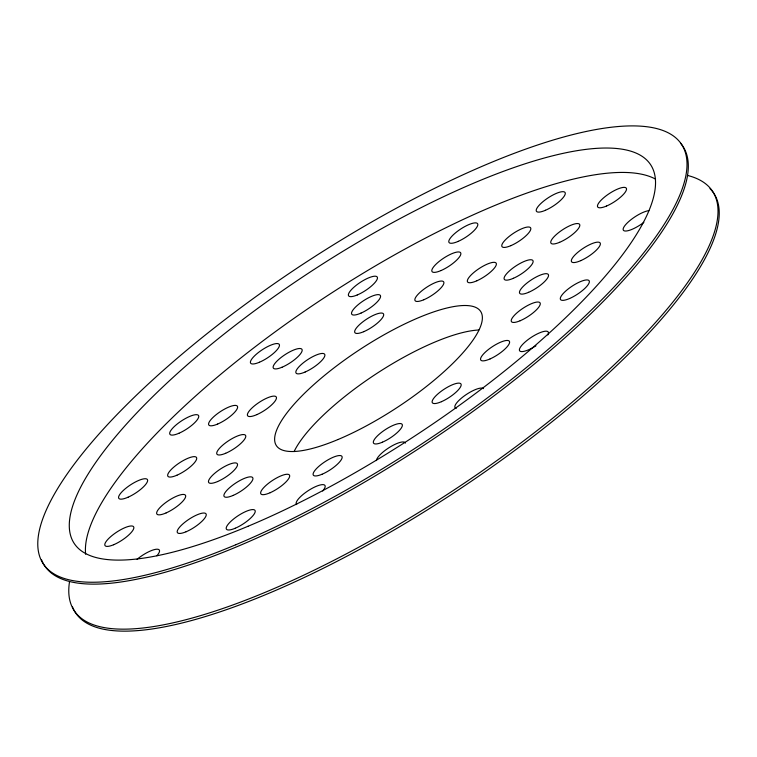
<?xml version="1.0" encoding="UTF-8"?>
<svg xmlns="http://www.w3.org/2000/svg" width="757" height="757" viewBox="0 0 757 757"><rect width="100%" height="100%" fill="white"/><g stroke="black" fill="none" stroke-linecap="round" stroke-linejoin="round"><path stroke-width="1.14" d="M710 188.616A381.878 107.693 -33.3 0 1 452.847 493.583A381.878 107.693 -33.3 0 1 72.492 606.934M680.619 143.281A381.878 107.693 -33.3 0 1 418.593 448.75A381.878 107.693 -33.3 0 1 41.578 559.906M687.365 175.397A381.878 107.693 -33.3 0 1 453.235 490.527A381.878 107.693 -33.3 0 1 69.455 582.152M294.076 451.598A122.199 34.462 -33.3 0 1 375.425 374.355A122.199 34.462 -33.3 0 1 478.793 330.005M643.828 222.359A17.108 4.826 -33.3 0 1 625.064 231.017A17.108 4.826 -33.3 0 1 629.408 220.978A17.108 4.826 -33.3 0 1 648.9 210.645M533.212 347.472A17.108 4.826 -33.3 0 1 519.51 349.072A17.108 4.826 -33.3 0 1 537.035 334.026A17.108 4.826 -33.3 0 1 547.813 334.944M535.947 345.826A17.108 4.826 -33.3 0 1 534.13 346.943M456.197 408.392A17.108 4.826 -33.3 0 1 464.448 395.807A17.108 4.826 -33.3 0 1 483.449 388.644M376.418 460.578A17.108 4.826 -33.3 0 1 390.29 446.885A17.108 4.826 -33.3 0 1 405.411 443.1M296.697 504.578A17.108 4.826 -33.3 0 1 312.963 487.887A17.108 4.826 -33.3 0 1 322.681 491M137.064 559.319A17.108 4.826 -33.3 0 1 155.488 549.355A17.108 4.826 -33.3 0 1 156.888 555.752M85.645 554.275A344.851 97.256 -33.3 0 1 324.393 297.681A344.851 97.256 -33.3 0 1 655.553 179.116M337.982 439.533A122.199 34.462 -33.3 0 0 481.575 313.237A122.199 34.462 -33.3 0 0 315.943 382.72A122.199 34.462 -33.3 0 0 337.982 439.533M235.787 544.747A381.878 107.693 -33.3 0 0 684.508 150.066A381.878 107.693 -33.3 0 0 166.9 367.211A381.878 107.693 -33.3 0 0 235.787 544.747M248.069 526.257A344.851 97.256 -33.3 0 0 653.272 169.842A344.851 97.256 -33.3 0 0 185.862 365.934A344.851 97.256 -33.3 0 0 248.069 526.257M528.623 292.316A17.108 4.826 -33.3 0 0 548.39 274.659A17.108 4.826 -33.3 0 0 524.998 284.698A17.108 4.826 -33.3 0 0 528.623 292.316M580.827 260.616A17.108 4.826 -33.3 0 0 600.169 243.006A17.108 4.826 -33.3 0 0 576.531 253.444A17.108 4.826 -33.3 0 0 580.827 260.616M520.144 320.75A17.108 4.826 -33.3 0 0 540.167 303.074A17.108 4.826 -33.3 0 0 516.917 312.887A17.108 4.826 -33.3 0 0 520.144 320.75M569.595 298.504A17.108 4.826 -33.3 0 0 589.192 280.866A17.108 4.826 -33.3 0 0 565.687 291.076A17.108 4.826 -33.3 0 0 569.595 298.504M490.11 358.903A17.108 4.826 -33.3 0 0 509.385 341.303A17.108 4.826 -33.3 0 0 485.71 351.797A17.108 4.826 -33.3 0 0 490.11 358.903M441.473 401.674A17.108 4.826 -33.3 0 0 460.994 384.036A17.108 4.826 -33.3 0 0 437.461 394.312A17.108 4.826 -33.3 0 0 441.473 401.674M382.455 442.173A17.108 4.826 -33.3 0 0 402.232 424.516A17.108 4.826 -33.3 0 0 378.841 434.556A17.108 4.826 -33.3 0 0 382.455 442.173M322.028 474.26A17.108 4.826 -33.3 0 0 342.041 456.585A17.108 4.826 -33.3 0 0 318.801 466.397A17.108 4.826 -33.3 0 0 322.028 474.26M270.192 492.703A17.108 4.826 -33.3 0 0 289.467 475.103A17.108 4.826 -33.3 0 0 265.792 485.597A17.108 4.826 -33.3 0 0 270.192 492.703M233.232 495.381A17.108 4.826 -33.3 0 0 252.762 477.752A17.108 4.826 -33.3 0 0 229.229 488.019A17.108 4.826 -33.3 0 0 233.232 495.381M217.609 481.537A17.108 4.826 -33.3 0 0 237.386 463.88A17.108 4.826 -33.3 0 0 213.994 473.92A17.108 4.826 -33.3 0 0 217.609 481.537M225.662 453.282A17.108 4.826 -33.3 0 0 245.675 435.606A17.108 4.826 -33.3 0 0 222.435 445.409A17.108 4.826 -33.3 0 0 225.662 453.282M256.973 414.571A17.108 4.826 -33.3 0 0 276.248 396.961A17.108 4.826 -33.3 0 0 252.573 407.455A17.108 4.826 -33.3 0 0 256.973 414.571M305.185 371.99A17.108 4.826 -33.3 0 0 324.715 354.361A17.108 4.826 -33.3 0 0 301.172 364.628A17.108 4.826 -33.3 0 0 305.185 371.99M363.767 331.67A17.108 4.826 -33.3 0 0 383.544 314.013A17.108 4.826 -33.3 0 0 360.152 324.062A17.108 4.826 -33.3 0 0 363.767 331.67M423.778 299.763A17.108 4.826 -33.3 0 0 443.791 282.087A17.108 4.826 -33.3 0 0 420.551 291.899A17.108 4.826 -33.3 0 0 423.778 299.763M476.891 280.771A17.108 4.826 -33.3 0 0 496.166 263.171A17.108 4.826 -33.3 0 0 472.491 273.665A17.108 4.826 -33.3 0 0 476.891 280.771M513.416 278.283A17.108 4.826 -33.3 0 0 532.947 260.645A17.108 4.826 -33.3 0 0 509.414 270.921A17.108 4.826 -33.3 0 0 513.416 278.283M559.631 242.306A17.108 4.826 -33.3 0 0 579.72 224.621A17.108 4.826 -33.3 0 0 556.509 234.367A17.108 4.826 -33.3 0 0 559.631 242.306M606.527 206.036A17.108 4.826 -33.3 0 0 626.389 188.37A17.108 4.826 -33.3 0 0 603.045 198.334A17.108 4.826 -33.3 0 0 606.527 206.036M545.504 210.257A17.108 4.826 -33.3 0 0 565.119 192.609A17.108 4.826 -33.3 0 0 541.634 202.8A17.108 4.826 -33.3 0 0 545.504 210.257M510.861 245.656A17.108 4.826 -33.3 0 0 530.695 227.999A17.108 4.826 -33.3 0 0 507.341 237.972A17.108 4.826 -33.3 0 0 510.861 245.656M441.104 270.523A17.108 4.826 -33.3 0 0 460.701 252.885A17.108 4.826 -33.3 0 0 437.196 263.095A17.108 4.826 -33.3 0 0 441.104 270.523M458.259 241.351A17.108 4.826 -33.3 0 0 477.62 223.741A17.108 4.826 -33.3 0 0 454.001 234.159A17.108 4.826 -33.3 0 0 458.259 241.351M361.023 313.095A17.108 4.826 -33.3 0 0 380.364 295.485A17.108 4.826 -33.3 0 0 356.727 305.923A17.108 4.826 -33.3 0 0 361.023 313.095M357.257 294.965A17.108 4.826 -33.3 0 0 377.355 277.28A17.108 4.826 -33.3 0 0 354.162 287.007A17.108 4.826 -33.3 0 0 357.257 294.965M281.992 367.249A17.108 4.826 -33.3 0 0 302.071 349.573A17.108 4.826 -33.3 0 0 278.869 359.32A17.108 4.826 -33.3 0 0 281.992 367.249M259.471 362.225A17.108 4.826 -33.3 0 0 279.333 344.558A17.108 4.826 -33.3 0 0 255.989 354.522A17.108 4.826 -33.3 0 0 259.471 362.225M217.638 424.052A17.108 4.826 -33.3 0 0 237.48 406.395A17.108 4.826 -33.3 0 0 214.127 416.378A17.108 4.826 -33.3 0 0 217.638 424.052M178.974 433.25A17.108 4.826 -33.3 0 0 198.589 415.612A17.108 4.826 -33.3 0 0 175.104 425.794A17.108 4.826 -33.3 0 0 178.974 433.25M176.949 475.207A17.108 4.826 -33.3 0 0 196.536 457.569A17.108 4.826 -33.3 0 0 173.041 467.779A17.108 4.826 -33.3 0 0 176.949 475.207M128.056 497.217A17.108 4.826 -33.3 0 0 147.426 479.597A17.108 4.826 -33.3 0 0 123.798 490.016A17.108 4.826 -33.3 0 0 128.056 497.217M113.654 544.728A17.108 4.826 -33.3 0 0 133.752 527.042A17.108 4.826 -33.3 0 0 110.569 536.77A17.108 4.826 -33.3 0 0 113.654 544.728M166.143 512.905A17.108 4.826 -33.3 0 0 185.484 495.296A17.108 4.826 -33.3 0 0 161.847 505.733A17.108 4.826 -33.3 0 0 166.143 512.905M186.061 531.774A17.108 4.826 -33.3 0 0 206.141 514.088A17.108 4.826 -33.3 0 0 182.939 523.844A17.108 4.826 -33.3 0 0 186.061 531.774M235.257 528.235A17.108 4.826 -33.3 0 0 255.1 510.578A17.108 4.826 -33.3 0 0 231.746 520.561A17.108 4.826 -33.3 0 0 235.257 528.235"/></g></svg>
